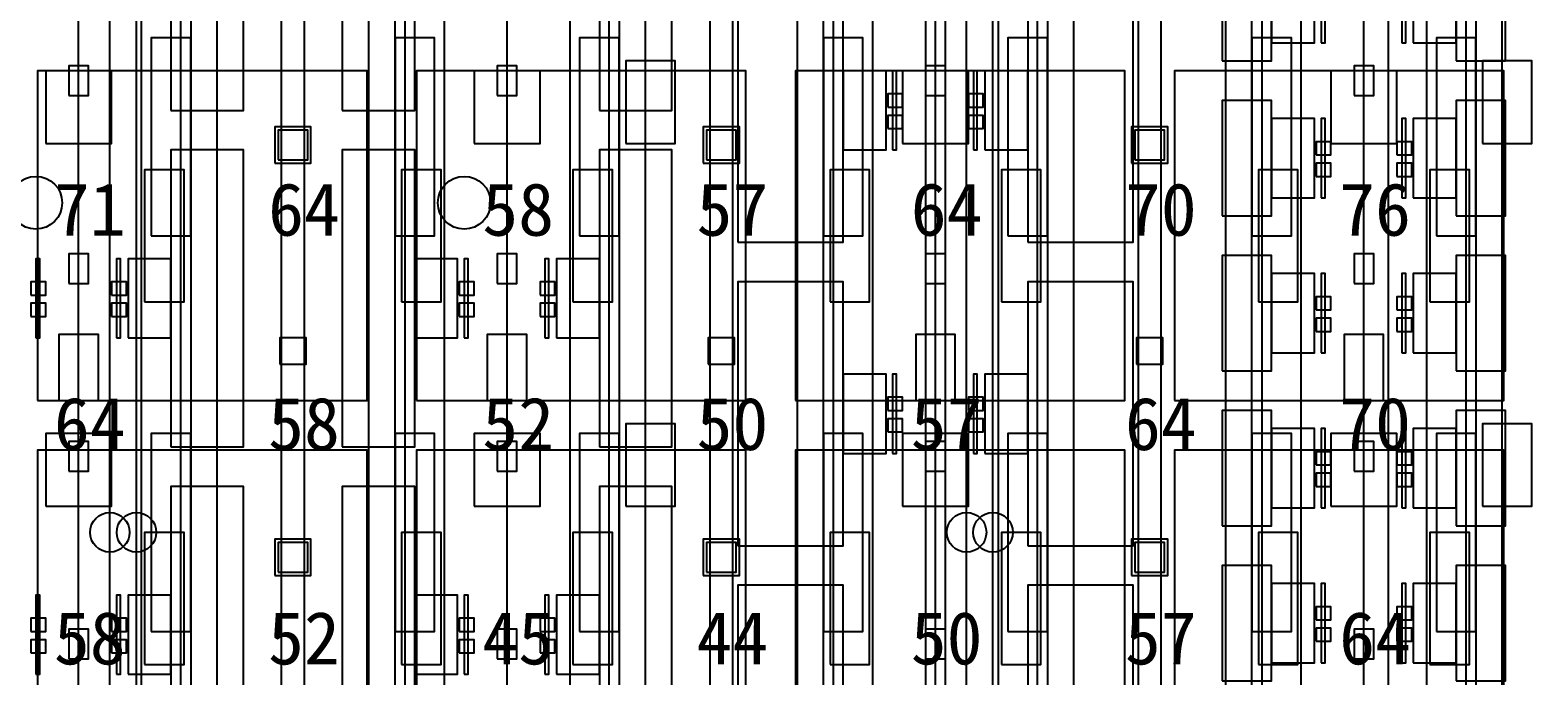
# Model space of a CAD drawing. Header units: metres. Extents: x -1640 to 1560, y -268 to 2338.
# Drawn here: x 228.78 to 274.35, y 1333.65 to 1353.24 of the extents above; entities that cross this region are included whole.
import ezdxf

# ---------------------------------------------------------------- set-up
doc = ezdxf.new("R2010")
doc.units = ezdxf.units.M
for name, color, linetype in [('1F_CHL', 4, 'Continuous'), ('1F_PUMP', 2, 'Continuous'), ('1F_SCR', 3, 'Continuous'), ('1F_STRUCT_COLUMN', 8, 'Continuous'), ('2F_CSF_LATERAL_RACK_CONCEPT', 9, 'Continuous'), ('2F_RFG', 5, 'Continuous'), ('2F_STRUCT_COLUMN', 8, 'Continuous'), ('2F_VMB', 6, 'Continuous'), ('3F_CLEANROOM_OVERHEAD_PIPE_DUCT_CONCEPT', 9, 'Continuous'), ('3F_EHS_EGRESS_DIST_M', 2, 'Continuous'), ('3F_EHS_SAFETY_SHOWER_EYEWASH_CONCEPT', 3, 'Continuous'), ('3F_FOUP', 5, 'Continuous'), ('3F_IMP', 1, 'Continuous'), ('3F_METRO', 2, 'Continuous'), ('3F_OHT', 9, 'Continuous'), ('3F_OHTV', 1, 'Continuous'), ('3F_STRUCT_COLUMN', 8, 'Continuous'), ('3F_TBAR', 6, 'Continuous'), ('3F_WET', 6, 'Continuous'), ('4F_FFU', 1, 'Continuous'), ('4F_STRUCT_PLENUM_TRUSS_CONCEPT', 9, 'Continuous'), ('5F_CHL', 4, 'Continuous'), ('5F_PUMP', 2, 'Continuous'), ('5F_SCR', 3, 'Continuous'), ('5F_STRUCT_COLUMN', 8, 'Continuous'), ('6F_CSF_LATERAL_RACK_CONCEPT', 9, 'Continuous'), ('6F_RFG', 5, 'Continuous'), ('6F_STRUCT_COLUMN', 8, 'Continuous'), ('6F_VMB', 6, 'Continuous'), ('7F_CLEANROOM_OVERHEAD_PIPE_DUCT_CONCEPT', 9, 'Continuous'), ('7F_EHS_EGRESS_DIST_M', 2, 'Continuous'), ('7F_EHS_SAFETY_SHOWER_EYEWASH_CONCEPT', 3, 'Continuous'), ('7F_FOUP', 5, 'Continuous'), ('7F_IMP', 1, 'Continuous'), ('7F_METRO', 2, 'Continuous'), ('7F_OHT', 9, 'Continuous'), ('7F_OHTV', 1, 'Continuous'), ('7F_STRUCT_COLUMN', 8, 'Continuous'), ('7F_TBAR', 6, 'Continuous'), ('7F_WET', 6, 'Continuous'), ('8F_FFU', 1, 'Continuous'), ('8F_STRUCT_PLENUM_TRUSS_CONCEPT', 9, 'Continuous'), ('EHS_TREATED_EXHAUST', 30, 'Continuous'), ('UTIL_ELEC.LV_CONCEPT', 2, 'Continuous'), ('UTIL_PCW.R_CONCEPT', 1, 'Continuous'), ('UTIL_PCW.R_RISER', 1, 'Continuous'), ('UTIL_PCW.S_CONCEPT', 6, 'Continuous'), ('UTIL_PCW.S_RISER', 6, 'Continuous')]:
    doc.layers.add(name, color=color, linetype=linetype)

msp = doc.modelspace()

# ---------------------------------------------------------------- linework, layer by layer
at = {"layer": '1F_CHL'}
for points in [[(246.85, 1349.8), (248.35, 1349.8), (248.35, 1352.3), (246.85, 1352.3)], [(272.85, 1349.8), (274.35, 1349.8), (274.35, 1352.3), (272.85, 1352.3)], [(246.85, 1338.8), (248.35, 1338.8), (248.35, 1341.3), (246.85, 1341.3)], [(272.85, 1338.8), (274.35, 1338.8), (274.35, 1341.3), (272.85, 1341.3)]]:
    msp.add_lwpolyline(points, close=True, dxfattribs=at)
at = {"layer": '1F_PUMP'}
for points in [[(232.25, 1345), (233.45, 1345), (233.45, 1349), (232.25, 1349)], [(240.05, 1345), (241.25, 1345), (241.25, 1349), (240.05, 1349)], [(245.25, 1345), (246.45, 1345), (246.45, 1349), (245.25, 1349)], [(253.05, 1345), (254.25, 1345), (254.25, 1349), (253.05, 1349)], [(258.25, 1345), (259.45, 1345), (259.45, 1349), (258.25, 1349)], [(266.05, 1345), (267.25, 1345), (267.25, 1349), (266.05, 1349)], [(271.25, 1345), (272.45, 1345), (272.45, 1349), (271.25, 1349)], [(232.25, 1334), (233.45, 1334), (233.45, 1338), (232.25, 1338)], [(240.05, 1334), (241.25, 1334), (241.25, 1338), (240.05, 1338)], [(245.25, 1334), (246.45, 1334), (246.45, 1338), (245.25, 1338)], [(253.05, 1334), (254.25, 1334), (254.25, 1338), (253.05, 1338)], [(258.25, 1334), (259.45, 1334), (259.45, 1338), (258.25, 1338)], [(266.05, 1334), (267.25, 1334), (267.25, 1338), (266.05, 1338)], [(271.25, 1334), (272.45, 1334), (272.45, 1338), (271.25, 1338)]]:
    msp.add_lwpolyline(points, close=True, dxfattribs=at)
at = {"layer": '1F_SCR'}
for points in [[(229.25, 1349.8), (231.25, 1349.8), (231.25, 1352), (229.25, 1352)], [(242.25, 1349.8), (244.25, 1349.8), (244.25, 1352), (242.25, 1352)], [(255.25, 1349.8), (257.25, 1349.8), (257.25, 1352), (255.25, 1352)], [(268.25, 1349.8), (270.25, 1349.8), (270.25, 1352), (268.25, 1352)], [(229.25, 1338.8), (231.25, 1338.8), (231.25, 1341), (229.25, 1341)], [(242.25, 1338.8), (244.25, 1338.8), (244.25, 1341), (242.25, 1341)], [(255.25, 1338.8), (257.25, 1338.8), (257.25, 1341), (255.25, 1341)], [(268.25, 1338.8), (270.25, 1338.8), (270.25, 1341), (268.25, 1341)]]:
    msp.add_lwpolyline(points, close=True, dxfattribs=at)
at = {"layer": '1F_STRUCT_COLUMN'}
for points in [[(236.2, 1349.2), (237.3, 1349.2), (237.3, 1350.3), (236.2, 1350.3)], [(249.2, 1349.2), (250.3, 1349.2), (250.3, 1350.3), (249.2, 1350.3)], [(262.2, 1349.2), (263.3, 1349.2), (263.3, 1350.3), (262.2, 1350.3)], [(236.2, 1336.7), (237.3, 1336.7), (237.3, 1337.8), (236.2, 1337.8)], [(249.2, 1336.7), (250.3, 1336.7), (250.3, 1337.8), (249.2, 1337.8)], [(262.2, 1336.7), (263.3, 1336.7), (263.3, 1337.8), (262.2, 1337.8)]]:
    msp.add_lwpolyline(points, close=True, dxfattribs=at)
at = {"layer": '2F_CSF_LATERAL_RACK_CONCEPT'}
for points in [[(233.65, 1310), (234.45, 1310), (234.45, 1460), (233.65, 1460)], [(239.05, 1310), (239.85, 1310), (239.85, 1460), (239.05, 1460)], [(246.65, 1310), (247.45, 1310), (247.45, 1460), (246.65, 1460)], [(252.05, 1310), (252.85, 1310), (252.85, 1460), (252.05, 1460)], [(259.65, 1310), (260.45, 1310), (260.45, 1460), (259.65, 1460)], [(265.05, 1310), (265.85, 1310), (265.85, 1460), (265.05, 1460)], [(272.65, 1310), (273.45, 1310), (273.45, 1460), (272.65, 1460)]]:
    msp.add_lwpolyline(points, close=True, dxfattribs=at)
at = {"layer": '2F_RFG'}
for points in [[(232.45, 1347), (233.65, 1347), (233.65, 1353), (232.45, 1353)], [(239.85, 1347), (241.05, 1347), (241.05, 1353), (239.85, 1353)], [(245.45, 1347), (246.65, 1347), (246.65, 1353), (245.45, 1353)], [(252.85, 1347), (254.05, 1347), (254.05, 1353), (252.85, 1353)], [(258.45, 1347), (259.65, 1347), (259.65, 1353), (258.45, 1353)], [(265.85, 1347), (267.05, 1347), (267.05, 1353), (265.85, 1353)], [(271.45, 1347), (272.65, 1347), (272.65, 1353), (271.45, 1353)], [(232.45, 1335), (233.65, 1335), (233.65, 1341), (232.45, 1341)], [(239.85, 1335), (241.05, 1335), (241.05, 1341), (239.85, 1341)], [(245.45, 1335), (246.65, 1335), (246.65, 1341), (245.45, 1341)], [(252.85, 1335), (254.05, 1335), (254.05, 1341), (252.85, 1341)], [(258.45, 1335), (259.65, 1335), (259.65, 1341), (258.45, 1341)], [(265.85, 1335), (267.05, 1335), (267.05, 1341), (265.85, 1341)], [(271.45, 1335), (272.65, 1335), (272.65, 1341), (271.45, 1341)]]:
    msp.add_lwpolyline(points, close=True, dxfattribs=at)
at = {"layer": '2F_STRUCT_COLUMN'}
for points in [[(236.3, 1349.3), (237.2, 1349.3), (237.2, 1350.2), (236.3, 1350.2)], [(249.3, 1349.3), (250.2, 1349.3), (250.2, 1350.2), (249.3, 1350.2)], [(262.3, 1349.3), (263.2, 1349.3), (263.2, 1350.2), (262.3, 1350.2)], [(236.3, 1336.8), (237.2, 1336.8), (237.2, 1337.7), (236.3, 1337.7)], [(249.3, 1336.8), (250.2, 1336.8), (250.2, 1337.7), (249.3, 1337.7)], [(262.3, 1336.8), (263.2, 1336.8), (263.2, 1337.7), (262.3, 1337.7)]]:
    msp.add_lwpolyline(points, close=True, dxfattribs=at)
at = {"layer": '2F_VMB'}
for points in [[(229.65, 1342), (230.85, 1342), (230.85, 1344), (229.65, 1344)], [(242.65, 1342), (243.85, 1342), (243.85, 1344), (242.65, 1344)], [(255.65, 1342), (256.85, 1342), (256.85, 1344), (255.65, 1344)], [(268.65, 1342), (269.85, 1342), (269.85, 1344), (268.65, 1344)]]:
    msp.add_lwpolyline(points, close=True, dxfattribs=at)
at = {"layer": '3F_CLEANROOM_OVERHEAD_PIPE_DUCT_CONCEPT'}
for points in [[(232.15, 1309), (233.35, 1309), (233.35, 1461), (232.15, 1461)], [(240.15, 1309), (241.35, 1309), (241.35, 1461), (240.15, 1461)], [(245.15, 1309), (246.35, 1309), (246.35, 1461), (245.15, 1461)], [(253.15, 1309), (254.35, 1309), (254.35, 1461), (253.15, 1461)], [(258.15, 1309), (259.35, 1309), (259.35, 1461), (258.15, 1461)], [(266.15, 1309), (267.35, 1309), (267.35, 1461), (266.15, 1461)], [(271.15, 1309), (272.35, 1309), (272.35, 1461), (271.15, 1461)]]:
    msp.add_lwpolyline(points, close=True, dxfattribs=at)
at = {"layer": '3F_EHS_SAFETY_SHOWER_EYEWASH_CONCEPT'}
for centre in [(228.95, 1348), (241.95, 1348)]:
    msp.add_circle(centre, 0.8, dxfattribs=at)
at = {"layer": '3F_FOUP'}
for points in [[(254.8, 1350.9), (255.25, 1350.9), (255.25, 1351.3), (254.8, 1351.3)], [(257.25, 1350.9), (257.7, 1350.9), (257.7, 1351.3), (257.25, 1351.3)], [(254.8, 1350.25), (255.25, 1350.25), (255.25, 1350.65), (254.8, 1350.65)], [(257.25, 1350.25), (257.7, 1350.25), (257.7, 1350.65), (257.25, 1350.65)], [(267.8, 1349.45), (268.25, 1349.45), (268.25, 1349.85), (267.8, 1349.85)], [(270.25, 1349.45), (270.7, 1349.45), (270.7, 1349.85), (270.25, 1349.85)], [(267.8, 1348.8), (268.25, 1348.8), (268.25, 1349.2), (267.8, 1349.2)], [(270.25, 1348.8), (270.7, 1348.8), (270.7, 1349.2), (270.25, 1349.2)], [(228.8, 1345.2), (229.25, 1345.2), (229.25, 1345.6), (228.8, 1345.6)], [(231.25, 1345.2), (231.7, 1345.2), (231.7, 1345.6), (231.25, 1345.6)], [(241.8, 1345.2), (242.25, 1345.2), (242.25, 1345.6), (241.8, 1345.6)], [(244.25, 1345.2), (244.7, 1345.2), (244.7, 1345.6), (244.25, 1345.6)], [(228.8, 1344.55), (229.25, 1344.55), (229.25, 1344.95), (228.8, 1344.95)], [(231.25, 1344.55), (231.7, 1344.55), (231.7, 1344.95), (231.25, 1344.95)], [(241.8, 1344.55), (242.25, 1344.55), (242.25, 1344.95), (241.8, 1344.95)], [(244.25, 1344.55), (244.7, 1344.55), (244.7, 1344.95), (244.25, 1344.95)], [(267.8, 1344.75), (268.25, 1344.75), (268.25, 1345.15), (267.8, 1345.15)], [(270.25, 1344.75), (270.7, 1344.75), (270.7, 1345.15), (270.25, 1345.15)], [(267.8, 1344.1), (268.25, 1344.1), (268.25, 1344.5), (267.8, 1344.5)], [(270.25, 1344.1), (270.7, 1344.1), (270.7, 1344.5), (270.25, 1344.5)], [(254.8, 1341.7), (255.25, 1341.7), (255.25, 1342.1), (254.8, 1342.1)], [(257.25, 1341.7), (257.7, 1341.7), (257.7, 1342.1), (257.25, 1342.1)], [(254.8, 1341.05), (255.25, 1341.05), (255.25, 1341.45), (254.8, 1341.45)], [(257.25, 1341.05), (257.7, 1341.05), (257.7, 1341.45), (257.25, 1341.45)], [(267.8, 1340.05), (268.25, 1340.05), (268.25, 1340.45), (267.8, 1340.45)], [(270.25, 1340.05), (270.7, 1340.05), (270.7, 1340.45), (270.25, 1340.45)], [(267.8, 1339.4), (268.25, 1339.4), (268.25, 1339.8), (267.8, 1339.8)], [(270.25, 1339.4), (270.7, 1339.4), (270.7, 1339.8), (270.25, 1339.8)], [(228.8, 1335), (229.25, 1335), (229.25, 1335.4), (228.8, 1335.4)], [(231.25, 1335), (231.7, 1335), (231.7, 1335.4), (231.25, 1335.4)], [(241.8, 1335), (242.25, 1335), (242.25, 1335.4), (241.8, 1335.4)], [(244.25, 1335), (244.7, 1335), (244.7, 1335.4), (244.25, 1335.4)], [(267.8, 1335.35), (268.25, 1335.35), (268.25, 1335.75), (267.8, 1335.75)], [(270.25, 1335.35), (270.7, 1335.35), (270.7, 1335.75), (270.25, 1335.75)], [(267.8, 1334.7), (268.25, 1334.7), (268.25, 1335.1), (267.8, 1335.1)], [(270.25, 1334.7), (270.7, 1334.7), (270.7, 1335.1), (270.25, 1335.1)], [(228.8, 1334.35), (229.25, 1334.35), (229.25, 1334.75), (228.8, 1334.75)], [(231.25, 1334.35), (231.7, 1334.35), (231.7, 1334.75), (231.25, 1334.75)], [(241.8, 1334.35), (242.25, 1334.35), (242.25, 1334.75), (241.8, 1334.75)], [(244.25, 1334.35), (244.7, 1334.35), (244.7, 1334.75), (244.25, 1334.75)]]:
    msp.add_lwpolyline(points, close=True, dxfattribs=at)
at = {"layer": '3F_IMP'}
for points in [[(250.25, 1346.8), (253.45, 1346.8), (253.45, 1354.8), (250.25, 1354.8)], [(259.05, 1346.8), (262.25, 1346.8), (262.25, 1354.8), (259.05, 1354.8)], [(253.45, 1349.6), (254.75, 1349.6), (254.75, 1352), (253.45, 1352)], [(257.75, 1349.6), (259.05, 1349.6), (259.05, 1352), (257.75, 1352)], [(250.25, 1337.6), (253.45, 1337.6), (253.45, 1345.6), (250.25, 1345.6)], [(259.05, 1337.6), (262.25, 1337.6), (262.25, 1345.6), (259.05, 1345.6)], [(253.45, 1340.4), (254.75, 1340.4), (254.75, 1342.8), (253.45, 1342.8)], [(257.75, 1340.4), (259.05, 1340.4), (259.05, 1342.8), (257.75, 1342.8)], [(250.25, 1328.4), (253.45, 1328.4), (253.45, 1336.4), (250.25, 1336.4)], [(259.05, 1328.4), (262.25, 1328.4), (262.25, 1336.4), (259.05, 1336.4)]]:
    msp.add_lwpolyline(points, close=True, dxfattribs=at)
at = {"layer": '3F_METRO'}
for points in [[(264.95, 1352.3), (266.45, 1352.3), (266.45, 1355.8), (264.95, 1355.8)], [(272.05, 1352.3), (273.55, 1352.3), (273.55, 1355.8), (272.05, 1355.8)], [(266.45, 1352.85), (267.75, 1352.85), (267.75, 1355.25), (266.45, 1355.25)], [(270.75, 1352.85), (272.05, 1352.85), (272.05, 1355.25), (270.75, 1355.25)], [(264.95, 1347.6), (266.45, 1347.6), (266.45, 1351.1), (264.95, 1351.1)], [(272.05, 1347.6), (273.55, 1347.6), (273.55, 1351.1), (272.05, 1351.1)], [(266.45, 1348.15), (267.75, 1348.15), (267.75, 1350.55), (266.45, 1350.55)], [(270.75, 1348.15), (272.05, 1348.15), (272.05, 1350.55), (270.75, 1350.55)], [(264.95, 1342.9), (266.45, 1342.9), (266.45, 1346.4), (264.95, 1346.4)], [(272.05, 1342.9), (273.55, 1342.9), (273.55, 1346.4), (272.05, 1346.4)], [(266.45, 1343.45), (267.75, 1343.45), (267.75, 1345.85), (266.45, 1345.85)], [(270.75, 1343.45), (272.05, 1343.45), (272.05, 1345.85), (270.75, 1345.85)], [(264.95, 1338.2), (266.45, 1338.2), (266.45, 1341.7), (264.95, 1341.7)], [(272.05, 1338.2), (273.55, 1338.2), (273.55, 1341.7), (272.05, 1341.7)], [(266.45, 1338.75), (267.75, 1338.75), (267.75, 1341.15), (266.45, 1341.15)], [(270.75, 1338.75), (272.05, 1338.75), (272.05, 1341.15), (270.75, 1341.15)], [(264.95, 1333.5), (266.45, 1333.5), (266.45, 1337), (264.95, 1337)], [(272.05, 1333.5), (273.55, 1333.5), (273.55, 1337), (272.05, 1337)], [(266.45, 1334.05), (267.75, 1334.05), (267.75, 1336.45), (266.45, 1336.45)], [(270.75, 1334.05), (272.05, 1334.05), (272.05, 1336.45), (270.75, 1336.45)]]:
    msp.add_lwpolyline(points, close=True, dxfattribs=at)
at = {"layer": '3F_OHT'}
for p, q in [((230.25, 1309), (230.25, 1381)), ((243.25, 1309), (243.25, 1381)), ((256.25, 1309), (256.25, 1381)), ((269.25, 1309), (269.25, 1381))]:
    msp.add_line(p, q, dxfattribs=at)
at = {"layer": '3F_OHTV'}
for points in [[(229.95, 1351.25), (230.55, 1351.25), (230.55, 1352.15), (229.95, 1352.15)], [(242.95, 1351.25), (243.55, 1351.25), (243.55, 1352.15), (242.95, 1352.15)], [(255.95, 1351.25), (256.55, 1351.25), (256.55, 1352.15), (255.95, 1352.15)], [(268.95, 1351.25), (269.55, 1351.25), (269.55, 1352.15), (268.95, 1352.15)], [(229.95, 1345.55), (230.55, 1345.55), (230.55, 1346.45), (229.95, 1346.45)], [(242.95, 1345.55), (243.55, 1345.55), (243.55, 1346.45), (242.95, 1346.45)], [(255.95, 1345.55), (256.55, 1345.55), (256.55, 1346.45), (255.95, 1346.45)], [(268.95, 1345.55), (269.55, 1345.55), (269.55, 1346.45), (268.95, 1346.45)], [(229.95, 1339.86), (230.55, 1339.86), (230.55, 1340.76), (229.95, 1340.76)], [(242.95, 1339.86), (243.55, 1339.86), (243.55, 1340.76), (242.95, 1340.76)], [(255.95, 1339.86), (256.55, 1339.86), (256.55, 1340.76), (255.95, 1340.76)], [(268.95, 1339.86), (269.55, 1339.86), (269.55, 1340.76), (268.95, 1340.76)], [(229.95, 1334.17), (230.55, 1334.17), (230.55, 1335.07), (229.95, 1335.07)], [(242.95, 1334.17), (243.55, 1334.17), (243.55, 1335.07), (242.95, 1335.07)], [(255.95, 1334.17), (256.55, 1334.17), (256.55, 1335.07), (255.95, 1335.07)], [(268.95, 1334.17), (269.55, 1334.17), (269.55, 1335.07), (268.95, 1335.07)]]:
    msp.add_lwpolyline(points, close=True, dxfattribs=at)
at = {"layer": '3F_STRUCT_COLUMN'}
for points in [[(236.35, 1343.1), (237.15, 1343.1), (237.15, 1343.9), (236.35, 1343.9)], [(249.35, 1343.1), (250.15, 1343.1), (250.15, 1343.9), (249.35, 1343.9)], [(262.35, 1343.1), (263.15, 1343.1), (263.15, 1343.9), (262.35, 1343.9)]]:
    msp.add_lwpolyline(points, close=True, dxfattribs=at)
at = {"layer": '3F_TBAR'}
for points in [[(267.95, 1352.85), (268.07, 1352.85), (268.07, 1355.25), (267.95, 1355.25)], [(270.4, 1352.85), (270.52, 1352.85), (270.52, 1355.25), (270.4, 1355.25)], [(254.95, 1349.6), (255.07, 1349.6), (255.07, 1352), (254.95, 1352)], [(257.4, 1349.6), (257.52, 1349.6), (257.52, 1352), (257.4, 1352)], [(267.95, 1348.15), (268.07, 1348.15), (268.07, 1350.55), (267.95, 1350.55)], [(270.4, 1348.15), (270.52, 1348.15), (270.52, 1350.55), (270.4, 1350.55)], [(228.95, 1343.9), (229.07, 1343.9), (229.07, 1346.3), (228.95, 1346.3)], [(231.4, 1343.9), (231.52, 1343.9), (231.52, 1346.3), (231.4, 1346.3)], [(241.95, 1343.9), (242.07, 1343.9), (242.07, 1346.3), (241.95, 1346.3)], [(244.4, 1343.9), (244.52, 1343.9), (244.52, 1346.3), (244.4, 1346.3)], [(267.95, 1343.45), (268.07, 1343.45), (268.07, 1345.85), (267.95, 1345.85)], [(270.4, 1343.45), (270.52, 1343.45), (270.52, 1345.85), (270.4, 1345.85)], [(254.95, 1340.4), (255.07, 1340.4), (255.07, 1342.8), (254.95, 1342.8)], [(257.4, 1340.4), (257.52, 1340.4), (257.52, 1342.8), (257.4, 1342.8)], [(267.95, 1338.75), (268.07, 1338.75), (268.07, 1341.15), (267.95, 1341.15)], [(270.4, 1338.75), (270.52, 1338.75), (270.52, 1341.15), (270.4, 1341.15)], [(267.95, 1334.05), (268.07, 1334.05), (268.07, 1336.45), (267.95, 1336.45)], [(270.4, 1334.05), (270.52, 1334.05), (270.52, 1336.45), (270.4, 1336.45)], [(228.95, 1333.7), (229.07, 1333.7), (229.07, 1336.1), (228.95, 1336.1)], [(231.4, 1333.7), (231.52, 1333.7), (231.52, 1336.1), (231.4, 1336.1)], [(241.95, 1333.7), (242.07, 1333.7), (242.07, 1336.1), (241.95, 1336.1)], [(244.4, 1333.7), (244.52, 1333.7), (244.52, 1336.1), (244.4, 1336.1)]]:
    msp.add_lwpolyline(points, close=True, dxfattribs=at)
at = {"layer": '3F_WET'}
for points in [[(233.05, 1350.8), (235.25, 1350.8), (235.25, 1359.8), (233.05, 1359.8)], [(238.25, 1350.8), (240.45, 1350.8), (240.45, 1359.8), (238.25, 1359.8)], [(246.05, 1350.8), (248.25, 1350.8), (248.25, 1359.8), (246.05, 1359.8)], [(233.05, 1340.6), (235.25, 1340.6), (235.25, 1349.6), (233.05, 1349.6)], [(238.25, 1340.6), (240.45, 1340.6), (240.45, 1349.6), (238.25, 1349.6)], [(246.05, 1340.6), (248.25, 1340.6), (248.25, 1349.6), (246.05, 1349.6)], [(231.75, 1343.9), (233.05, 1343.9), (233.05, 1346.3), (231.75, 1346.3)], [(240.45, 1343.9), (241.75, 1343.9), (241.75, 1346.3), (240.45, 1346.3)], [(244.75, 1343.9), (246.05, 1343.9), (246.05, 1346.3), (244.75, 1346.3)], [(233.05, 1330.4), (235.25, 1330.4), (235.25, 1339.4), (233.05, 1339.4)], [(238.25, 1330.4), (240.45, 1330.4), (240.45, 1339.4), (238.25, 1339.4)], [(246.05, 1330.4), (248.25, 1330.4), (248.25, 1339.4), (246.05, 1339.4)], [(231.75, 1333.7), (233.05, 1333.7), (233.05, 1336.1), (231.75, 1336.1)], [(240.45, 1333.7), (241.75, 1333.7), (241.75, 1336.1), (240.45, 1336.1)], [(244.75, 1333.7), (246.05, 1333.7), (246.05, 1336.1), (244.75, 1336.1)]]:
    msp.add_lwpolyline(points, close=True, dxfattribs=at)
at = {"layer": '4F_FFU'}
for points in [[(229, 1342), (239, 1342), (239, 1352), (229, 1352)], [(240.5, 1342), (250.5, 1342), (250.5, 1352), (240.5, 1352)], [(252, 1342), (262, 1342), (262, 1352), (252, 1352)], [(263.5, 1342), (273.5, 1342), (273.5, 1352), (263.5, 1352)], [(229, 1330.5), (239, 1330.5), (239, 1340.5), (229, 1340.5)], [(240.5, 1330.5), (250.5, 1330.5), (250.5, 1340.5), (240.5, 1340.5)], [(252, 1330.5), (262, 1330.5), (262, 1340.5), (252, 1340.5)], [(263.5, 1330.5), (273.5, 1330.5), (273.5, 1340.5), (263.5, 1340.5)]]:
    msp.add_lwpolyline(points, close=True, dxfattribs=at)
at = {"layer": '4F_STRUCT_PLENUM_TRUSS_CONCEPT'}
for points in [[(236.4, 1306), (237.1, 1306), (237.1, 1464), (236.4, 1464)], [(249.4, 1306), (250.1, 1306), (250.1, 1464), (249.4, 1464)], [(262.4, 1306), (263.1, 1306), (263.1, 1464), (262.4, 1464)]]:
    msp.add_lwpolyline(points, close=True, dxfattribs=at)
at = {"layer": '5F_CHL'}
for points in [[(246.85, 1349.8), (248.35, 1349.8), (248.35, 1352.3), (246.85, 1352.3)], [(272.85, 1349.8), (274.35, 1349.8), (274.35, 1352.3), (272.85, 1352.3)], [(246.85, 1338.8), (248.35, 1338.8), (248.35, 1341.3), (246.85, 1341.3)], [(272.85, 1338.8), (274.35, 1338.8), (274.35, 1341.3), (272.85, 1341.3)]]:
    msp.add_lwpolyline(points, close=True, dxfattribs=at)
at = {"layer": '5F_PUMP'}
for points in [[(232.25, 1345), (233.45, 1345), (233.45, 1349), (232.25, 1349)], [(240.05, 1345), (241.25, 1345), (241.25, 1349), (240.05, 1349)], [(245.25, 1345), (246.45, 1345), (246.45, 1349), (245.25, 1349)], [(253.05, 1345), (254.25, 1345), (254.25, 1349), (253.05, 1349)], [(258.25, 1345), (259.45, 1345), (259.45, 1349), (258.25, 1349)], [(266.05, 1345), (267.25, 1345), (267.25, 1349), (266.05, 1349)], [(271.25, 1345), (272.45, 1345), (272.45, 1349), (271.25, 1349)], [(232.25, 1334), (233.45, 1334), (233.45, 1338), (232.25, 1338)], [(240.05, 1334), (241.25, 1334), (241.25, 1338), (240.05, 1338)], [(245.25, 1334), (246.45, 1334), (246.45, 1338), (245.25, 1338)], [(253.05, 1334), (254.25, 1334), (254.25, 1338), (253.05, 1338)], [(258.25, 1334), (259.45, 1334), (259.45, 1338), (258.25, 1338)], [(266.05, 1334), (267.25, 1334), (267.25, 1338), (266.05, 1338)], [(271.25, 1334), (272.45, 1334), (272.45, 1338), (271.25, 1338)]]:
    msp.add_lwpolyline(points, close=True, dxfattribs=at)
at = {"layer": '5F_SCR'}
for points in [[(229.25, 1349.8), (231.25, 1349.8), (231.25, 1352), (229.25, 1352)], [(242.25, 1349.8), (244.25, 1349.8), (244.25, 1352), (242.25, 1352)], [(255.25, 1349.8), (257.25, 1349.8), (257.25, 1352), (255.25, 1352)], [(268.25, 1349.8), (270.25, 1349.8), (270.25, 1352), (268.25, 1352)], [(229.25, 1338.8), (231.25, 1338.8), (231.25, 1341), (229.25, 1341)], [(242.25, 1338.8), (244.25, 1338.8), (244.25, 1341), (242.25, 1341)], [(255.25, 1338.8), (257.25, 1338.8), (257.25, 1341), (255.25, 1341)], [(268.25, 1338.8), (270.25, 1338.8), (270.25, 1341), (268.25, 1341)]]:
    msp.add_lwpolyline(points, close=True, dxfattribs=at)
at = {"layer": '5F_STRUCT_COLUMN'}
for points in [[(236.2, 1349.2), (237.3, 1349.2), (237.3, 1350.3), (236.2, 1350.3)], [(249.2, 1349.2), (250.3, 1349.2), (250.3, 1350.3), (249.2, 1350.3)], [(262.2, 1349.2), (263.3, 1349.2), (263.3, 1350.3), (262.2, 1350.3)], [(236.2, 1336.7), (237.3, 1336.7), (237.3, 1337.8), (236.2, 1337.8)], [(249.2, 1336.7), (250.3, 1336.7), (250.3, 1337.8), (249.2, 1337.8)], [(262.2, 1336.7), (263.3, 1336.7), (263.3, 1337.8), (262.2, 1337.8)]]:
    msp.add_lwpolyline(points, close=True, dxfattribs=at)
at = {"layer": '6F_CSF_LATERAL_RACK_CONCEPT'}
for points in [[(233.65, 1310), (234.45, 1310), (234.45, 1460), (233.65, 1460)], [(239.05, 1310), (239.85, 1310), (239.85, 1460), (239.05, 1460)], [(246.65, 1310), (247.45, 1310), (247.45, 1460), (246.65, 1460)], [(252.05, 1310), (252.85, 1310), (252.85, 1460), (252.05, 1460)], [(259.65, 1310), (260.45, 1310), (260.45, 1460), (259.65, 1460)], [(265.05, 1310), (265.85, 1310), (265.85, 1460), (265.05, 1460)], [(272.65, 1310), (273.45, 1310), (273.45, 1460), (272.65, 1460)]]:
    msp.add_lwpolyline(points, close=True, dxfattribs=at)
at = {"layer": '6F_RFG'}
for points in [[(232.45, 1347), (233.65, 1347), (233.65, 1353), (232.45, 1353)], [(239.85, 1347), (241.05, 1347), (241.05, 1353), (239.85, 1353)], [(245.45, 1347), (246.65, 1347), (246.65, 1353), (245.45, 1353)], [(252.85, 1347), (254.05, 1347), (254.05, 1353), (252.85, 1353)], [(258.45, 1347), (259.65, 1347), (259.65, 1353), (258.45, 1353)], [(265.85, 1347), (267.05, 1347), (267.05, 1353), (265.85, 1353)], [(271.45, 1347), (272.65, 1347), (272.65, 1353), (271.45, 1353)], [(232.45, 1335), (233.65, 1335), (233.65, 1341), (232.45, 1341)], [(239.85, 1335), (241.05, 1335), (241.05, 1341), (239.85, 1341)], [(245.45, 1335), (246.65, 1335), (246.65, 1341), (245.45, 1341)], [(252.85, 1335), (254.05, 1335), (254.05, 1341), (252.85, 1341)], [(258.45, 1335), (259.65, 1335), (259.65, 1341), (258.45, 1341)], [(265.85, 1335), (267.05, 1335), (267.05, 1341), (265.85, 1341)], [(271.45, 1335), (272.65, 1335), (272.65, 1341), (271.45, 1341)]]:
    msp.add_lwpolyline(points, close=True, dxfattribs=at)
at = {"layer": '6F_STRUCT_COLUMN'}
for points in [[(236.3, 1349.3), (237.2, 1349.3), (237.2, 1350.2), (236.3, 1350.2)], [(249.3, 1349.3), (250.2, 1349.3), (250.2, 1350.2), (249.3, 1350.2)], [(262.3, 1349.3), (263.2, 1349.3), (263.2, 1350.2), (262.3, 1350.2)], [(236.3, 1336.8), (237.2, 1336.8), (237.2, 1337.7), (236.3, 1337.7)], [(249.3, 1336.8), (250.2, 1336.8), (250.2, 1337.7), (249.3, 1337.7)], [(262.3, 1336.8), (263.2, 1336.8), (263.2, 1337.7), (262.3, 1337.7)]]:
    msp.add_lwpolyline(points, close=True, dxfattribs=at)
at = {"layer": '6F_VMB'}
for points in [[(229.65, 1342), (230.85, 1342), (230.85, 1344), (229.65, 1344)], [(242.65, 1342), (243.85, 1342), (243.85, 1344), (242.65, 1344)], [(255.65, 1342), (256.85, 1342), (256.85, 1344), (255.65, 1344)], [(268.65, 1342), (269.85, 1342), (269.85, 1344), (268.65, 1344)]]:
    msp.add_lwpolyline(points, close=True, dxfattribs=at)
at = {"layer": '7F_CLEANROOM_OVERHEAD_PIPE_DUCT_CONCEPT'}
for points in [[(232.15, 1309), (233.35, 1309), (233.35, 1461), (232.15, 1461)], [(240.15, 1309), (241.35, 1309), (241.35, 1461), (240.15, 1461)], [(245.15, 1309), (246.35, 1309), (246.35, 1461), (245.15, 1461)], [(253.15, 1309), (254.35, 1309), (254.35, 1461), (253.15, 1461)], [(258.15, 1309), (259.35, 1309), (259.35, 1461), (258.15, 1461)], [(266.15, 1309), (267.35, 1309), (267.35, 1461), (266.15, 1461)], [(271.15, 1309), (272.35, 1309), (272.35, 1461), (271.15, 1461)]]:
    msp.add_lwpolyline(points, close=True, dxfattribs=at)
at = {"layer": '7F_EHS_SAFETY_SHOWER_EYEWASH_CONCEPT'}
for centre in [(228.95, 1348), (241.95, 1348)]:
    msp.add_circle(centre, 0.8, dxfattribs=at)
at = {"layer": '7F_FOUP'}
for points in [[(254.8, 1350.9), (255.25, 1350.9), (255.25, 1351.3), (254.8, 1351.3)], [(257.25, 1350.9), (257.7, 1350.9), (257.7, 1351.3), (257.25, 1351.3)], [(254.8, 1350.25), (255.25, 1350.25), (255.25, 1350.65), (254.8, 1350.65)], [(257.25, 1350.25), (257.7, 1350.25), (257.7, 1350.65), (257.25, 1350.65)], [(267.8, 1349.45), (268.25, 1349.45), (268.25, 1349.85), (267.8, 1349.85)], [(270.25, 1349.45), (270.7, 1349.45), (270.7, 1349.85), (270.25, 1349.85)], [(267.8, 1348.8), (268.25, 1348.8), (268.25, 1349.2), (267.8, 1349.2)], [(270.25, 1348.8), (270.7, 1348.8), (270.7, 1349.2), (270.25, 1349.2)], [(228.8, 1345.2), (229.25, 1345.2), (229.25, 1345.6), (228.8, 1345.6)], [(231.25, 1345.2), (231.7, 1345.2), (231.7, 1345.6), (231.25, 1345.6)], [(241.8, 1345.2), (242.25, 1345.2), (242.25, 1345.6), (241.8, 1345.6)], [(244.25, 1345.2), (244.7, 1345.2), (244.7, 1345.6), (244.25, 1345.6)], [(228.8, 1344.55), (229.25, 1344.55), (229.25, 1344.95), (228.8, 1344.95)], [(231.25, 1344.55), (231.7, 1344.55), (231.7, 1344.95), (231.25, 1344.95)], [(241.8, 1344.55), (242.25, 1344.55), (242.25, 1344.95), (241.8, 1344.95)], [(244.25, 1344.55), (244.7, 1344.55), (244.7, 1344.95), (244.25, 1344.95)], [(267.8, 1344.75), (268.25, 1344.75), (268.25, 1345.15), (267.8, 1345.15)], [(270.25, 1344.75), (270.7, 1344.75), (270.7, 1345.15), (270.25, 1345.15)], [(267.8, 1344.1), (268.25, 1344.1), (268.25, 1344.5), (267.8, 1344.5)], [(270.25, 1344.1), (270.7, 1344.1), (270.7, 1344.5), (270.25, 1344.5)], [(254.8, 1341.7), (255.25, 1341.7), (255.25, 1342.1), (254.8, 1342.1)], [(257.25, 1341.7), (257.7, 1341.7), (257.7, 1342.1), (257.25, 1342.1)], [(254.8, 1341.05), (255.25, 1341.05), (255.25, 1341.45), (254.8, 1341.45)], [(257.25, 1341.05), (257.7, 1341.05), (257.7, 1341.45), (257.25, 1341.45)], [(267.8, 1340.05), (268.25, 1340.05), (268.25, 1340.45), (267.8, 1340.45)], [(270.25, 1340.05), (270.7, 1340.05), (270.7, 1340.45), (270.25, 1340.45)], [(267.8, 1339.4), (268.25, 1339.4), (268.25, 1339.8), (267.8, 1339.8)], [(270.25, 1339.4), (270.7, 1339.4), (270.7, 1339.8), (270.25, 1339.8)], [(228.8, 1335), (229.25, 1335), (229.25, 1335.4), (228.8, 1335.4)], [(231.25, 1335), (231.7, 1335), (231.7, 1335.4), (231.25, 1335.4)], [(241.8, 1335), (242.25, 1335), (242.25, 1335.4), (241.8, 1335.4)], [(244.25, 1335), (244.7, 1335), (244.7, 1335.4), (244.25, 1335.4)], [(267.8, 1335.35), (268.25, 1335.35), (268.25, 1335.75), (267.8, 1335.75)], [(270.25, 1335.35), (270.7, 1335.35), (270.7, 1335.75), (270.25, 1335.75)], [(267.8, 1334.7), (268.25, 1334.7), (268.25, 1335.1), (267.8, 1335.1)], [(270.25, 1334.7), (270.7, 1334.7), (270.7, 1335.1), (270.25, 1335.1)], [(228.8, 1334.35), (229.25, 1334.35), (229.25, 1334.75), (228.8, 1334.75)], [(231.25, 1334.35), (231.7, 1334.35), (231.7, 1334.75), (231.25, 1334.75)], [(241.8, 1334.35), (242.25, 1334.35), (242.25, 1334.75), (241.8, 1334.75)], [(244.25, 1334.35), (244.7, 1334.35), (244.7, 1334.75), (244.25, 1334.75)]]:
    msp.add_lwpolyline(points, close=True, dxfattribs=at)
at = {"layer": '7F_IMP'}
for points in [[(250.25, 1346.8), (253.45, 1346.8), (253.45, 1354.8), (250.25, 1354.8)], [(259.05, 1346.8), (262.25, 1346.8), (262.25, 1354.8), (259.05, 1354.8)], [(253.45, 1349.6), (254.75, 1349.6), (254.75, 1352), (253.45, 1352)], [(257.75, 1349.6), (259.05, 1349.6), (259.05, 1352), (257.75, 1352)], [(250.25, 1337.6), (253.45, 1337.6), (253.45, 1345.6), (250.25, 1345.6)], [(259.05, 1337.6), (262.25, 1337.6), (262.25, 1345.6), (259.05, 1345.6)], [(253.45, 1340.4), (254.75, 1340.4), (254.75, 1342.8), (253.45, 1342.8)], [(257.75, 1340.4), (259.05, 1340.4), (259.05, 1342.8), (257.75, 1342.8)], [(250.25, 1328.4), (253.45, 1328.4), (253.45, 1336.4), (250.25, 1336.4)], [(259.05, 1328.4), (262.25, 1328.4), (262.25, 1336.4), (259.05, 1336.4)]]:
    msp.add_lwpolyline(points, close=True, dxfattribs=at)
at = {"layer": '7F_METRO'}
for points in [[(264.95, 1352.3), (266.45, 1352.3), (266.45, 1355.8), (264.95, 1355.8)], [(272.05, 1352.3), (273.55, 1352.3), (273.55, 1355.8), (272.05, 1355.8)], [(266.45, 1352.85), (267.75, 1352.85), (267.75, 1355.25), (266.45, 1355.25)], [(270.75, 1352.85), (272.05, 1352.85), (272.05, 1355.25), (270.75, 1355.25)], [(264.95, 1347.6), (266.45, 1347.6), (266.45, 1351.1), (264.95, 1351.1)], [(272.05, 1347.6), (273.55, 1347.6), (273.55, 1351.1), (272.05, 1351.1)], [(266.45, 1348.15), (267.75, 1348.15), (267.75, 1350.55), (266.45, 1350.55)], [(270.75, 1348.15), (272.05, 1348.15), (272.05, 1350.55), (270.75, 1350.55)], [(264.95, 1342.9), (266.45, 1342.9), (266.45, 1346.4), (264.95, 1346.4)], [(272.05, 1342.9), (273.55, 1342.9), (273.55, 1346.4), (272.05, 1346.4)], [(266.45, 1343.45), (267.75, 1343.45), (267.75, 1345.85), (266.45, 1345.85)], [(270.75, 1343.45), (272.05, 1343.45), (272.05, 1345.85), (270.75, 1345.85)], [(264.95, 1338.2), (266.45, 1338.2), (266.45, 1341.7), (264.95, 1341.7)], [(272.05, 1338.2), (273.55, 1338.2), (273.55, 1341.7), (272.05, 1341.7)], [(266.45, 1338.75), (267.75, 1338.75), (267.75, 1341.15), (266.45, 1341.15)], [(270.75, 1338.75), (272.05, 1338.75), (272.05, 1341.15), (270.75, 1341.15)], [(264.95, 1333.5), (266.45, 1333.5), (266.45, 1337), (264.95, 1337)], [(272.05, 1333.5), (273.55, 1333.5), (273.55, 1337), (272.05, 1337)], [(266.45, 1334.05), (267.75, 1334.05), (267.75, 1336.45), (266.45, 1336.45)], [(270.75, 1334.05), (272.05, 1334.05), (272.05, 1336.45), (270.75, 1336.45)]]:
    msp.add_lwpolyline(points, close=True, dxfattribs=at)
at = {"layer": '7F_OHT'}
for p, q in [((230.25, 1309), (230.25, 1381)), ((243.25, 1309), (243.25, 1381)), ((256.25, 1309), (256.25, 1381)), ((269.25, 1309), (269.25, 1381))]:
    msp.add_line(p, q, dxfattribs=at)
at = {"layer": '7F_OHTV'}
for points in [[(229.95, 1351.25), (230.55, 1351.25), (230.55, 1352.15), (229.95, 1352.15)], [(242.95, 1351.25), (243.55, 1351.25), (243.55, 1352.15), (242.95, 1352.15)], [(255.95, 1351.25), (256.55, 1351.25), (256.55, 1352.15), (255.95, 1352.15)], [(268.95, 1351.25), (269.55, 1351.25), (269.55, 1352.15), (268.95, 1352.15)], [(229.95, 1345.55), (230.55, 1345.55), (230.55, 1346.45), (229.95, 1346.45)], [(242.95, 1345.55), (243.55, 1345.55), (243.55, 1346.45), (242.95, 1346.45)], [(255.95, 1345.55), (256.55, 1345.55), (256.55, 1346.45), (255.95, 1346.45)], [(268.95, 1345.55), (269.55, 1345.55), (269.55, 1346.45), (268.95, 1346.45)], [(229.95, 1339.86), (230.55, 1339.86), (230.55, 1340.76), (229.95, 1340.76)], [(242.95, 1339.86), (243.55, 1339.86), (243.55, 1340.76), (242.95, 1340.76)], [(255.95, 1339.86), (256.55, 1339.86), (256.55, 1340.76), (255.95, 1340.76)], [(268.95, 1339.86), (269.55, 1339.86), (269.55, 1340.76), (268.95, 1340.76)], [(229.95, 1334.17), (230.55, 1334.17), (230.55, 1335.07), (229.95, 1335.07)], [(242.95, 1334.17), (243.55, 1334.17), (243.55, 1335.07), (242.95, 1335.07)], [(255.95, 1334.17), (256.55, 1334.17), (256.55, 1335.07), (255.95, 1335.07)], [(268.95, 1334.17), (269.55, 1334.17), (269.55, 1335.07), (268.95, 1335.07)]]:
    msp.add_lwpolyline(points, close=True, dxfattribs=at)
at = {"layer": '7F_STRUCT_COLUMN'}
for points in [[(236.35, 1343.1), (237.15, 1343.1), (237.15, 1343.9), (236.35, 1343.9)], [(249.35, 1343.1), (250.15, 1343.1), (250.15, 1343.9), (249.35, 1343.9)], [(262.35, 1343.1), (263.15, 1343.1), (263.15, 1343.9), (262.35, 1343.9)]]:
    msp.add_lwpolyline(points, close=True, dxfattribs=at)
at = {"layer": '7F_TBAR'}
for points in [[(267.95, 1352.85), (268.07, 1352.85), (268.07, 1355.25), (267.95, 1355.25)], [(270.4, 1352.85), (270.52, 1352.85), (270.52, 1355.25), (270.4, 1355.25)], [(254.95, 1349.6), (255.07, 1349.6), (255.07, 1352), (254.95, 1352)], [(257.4, 1349.6), (257.52, 1349.6), (257.52, 1352), (257.4, 1352)], [(267.95, 1348.15), (268.07, 1348.15), (268.07, 1350.55), (267.95, 1350.55)], [(270.4, 1348.15), (270.52, 1348.15), (270.52, 1350.55), (270.4, 1350.55)], [(228.95, 1343.9), (229.07, 1343.9), (229.07, 1346.3), (228.95, 1346.3)], [(231.4, 1343.9), (231.52, 1343.9), (231.52, 1346.3), (231.4, 1346.3)], [(241.95, 1343.9), (242.07, 1343.9), (242.07, 1346.3), (241.95, 1346.3)], [(244.4, 1343.9), (244.52, 1343.9), (244.52, 1346.3), (244.4, 1346.3)], [(267.95, 1343.45), (268.07, 1343.45), (268.07, 1345.85), (267.95, 1345.85)], [(270.4, 1343.45), (270.52, 1343.45), (270.52, 1345.85), (270.4, 1345.85)], [(254.95, 1340.4), (255.07, 1340.4), (255.07, 1342.8), (254.95, 1342.8)], [(257.4, 1340.4), (257.52, 1340.4), (257.52, 1342.8), (257.4, 1342.8)], [(267.95, 1338.75), (268.07, 1338.75), (268.07, 1341.15), (267.95, 1341.15)], [(270.4, 1338.75), (270.52, 1338.75), (270.52, 1341.15), (270.4, 1341.15)], [(267.95, 1334.05), (268.07, 1334.05), (268.07, 1336.45), (267.95, 1336.45)], [(270.4, 1334.05), (270.52, 1334.05), (270.52, 1336.45), (270.4, 1336.45)], [(228.95, 1333.7), (229.07, 1333.7), (229.07, 1336.1), (228.95, 1336.1)], [(231.4, 1333.7), (231.52, 1333.7), (231.52, 1336.1), (231.4, 1336.1)], [(241.95, 1333.7), (242.07, 1333.7), (242.07, 1336.1), (241.95, 1336.1)], [(244.4, 1333.7), (244.52, 1333.7), (244.52, 1336.1), (244.4, 1336.1)]]:
    msp.add_lwpolyline(points, close=True, dxfattribs=at)
at = {"layer": '7F_WET'}
for points in [[(233.05, 1350.8), (235.25, 1350.8), (235.25, 1359.8), (233.05, 1359.8)], [(238.25, 1350.8), (240.45, 1350.8), (240.45, 1359.8), (238.25, 1359.8)], [(246.05, 1350.8), (248.25, 1350.8), (248.25, 1359.8), (246.05, 1359.8)], [(233.05, 1340.6), (235.25, 1340.6), (235.25, 1349.6), (233.05, 1349.6)], [(238.25, 1340.6), (240.45, 1340.6), (240.45, 1349.6), (238.25, 1349.6)], [(246.05, 1340.6), (248.25, 1340.6), (248.25, 1349.6), (246.05, 1349.6)], [(231.75, 1343.9), (233.05, 1343.9), (233.05, 1346.3), (231.75, 1346.3)], [(240.45, 1343.9), (241.75, 1343.9), (241.75, 1346.3), (240.45, 1346.3)], [(244.75, 1343.9), (246.05, 1343.9), (246.05, 1346.3), (244.75, 1346.3)], [(233.05, 1330.4), (235.25, 1330.4), (235.25, 1339.4), (233.05, 1339.4)], [(238.25, 1330.4), (240.45, 1330.4), (240.45, 1339.4), (238.25, 1339.4)], [(246.05, 1330.4), (248.25, 1330.4), (248.25, 1339.4), (246.05, 1339.4)], [(231.75, 1333.7), (233.05, 1333.7), (233.05, 1336.1), (231.75, 1336.1)], [(240.45, 1333.7), (241.75, 1333.7), (241.75, 1336.1), (240.45, 1336.1)], [(244.75, 1333.7), (246.05, 1333.7), (246.05, 1336.1), (244.75, 1336.1)]]:
    msp.add_lwpolyline(points, close=True, dxfattribs=at)
at = {"layer": '8F_FFU'}
for points in [[(229, 1342), (239, 1342), (239, 1352), (229, 1352)], [(240.5, 1342), (250.5, 1342), (250.5, 1352), (240.5, 1352)], [(252, 1342), (262, 1342), (262, 1352), (252, 1352)], [(263.5, 1342), (273.5, 1342), (273.5, 1352), (263.5, 1352)], [(229, 1330.5), (239, 1330.5), (239, 1340.5), (229, 1340.5)], [(240.5, 1330.5), (250.5, 1330.5), (250.5, 1340.5), (240.5, 1340.5)], [(252, 1330.5), (262, 1330.5), (262, 1340.5), (252, 1340.5)], [(263.5, 1330.5), (273.5, 1330.5), (273.5, 1340.5), (263.5, 1340.5)]]:
    msp.add_lwpolyline(points, close=True, dxfattribs=at)
at = {"layer": '8F_STRUCT_PLENUM_TRUSS_CONCEPT'}
for points in [[(236.4, 1306), (237.1, 1306), (237.1, 1464), (236.4, 1464)], [(249.4, 1306), (250.1, 1306), (250.1, 1464), (249.4, 1464)], [(262.4, 1306), (263.1, 1306), (263.1, 1464), (262.4, 1464)]]:
    msp.add_lwpolyline(points, close=True, dxfattribs=at)
at = {"layer": 'EHS_TREATED_EXHAUST'}
msp.add_lwpolyline([(255.95, 1310), (256.55, 1310), (256.55, 1472), (255.95, 1472)], close=True, dxfattribs=at)
msp.add_lwpolyline([(255.95, 1310), (256.55, 1310), (256.55, 1472), (255.95, 1472)], close=True, dxfattribs=at)
at = {"layer": 'UTIL_ELEC.LV_CONCEPT'}
msp.add_line((270, 1311.7), (270, 1472.3), dxfattribs=at)
msp.add_line((270, 1311.7), (270, 1472.3), dxfattribs=at)
at = {"layer": 'UTIL_PCW.R_CONCEPT'}
for p, q in [((232.005, 1311.78), (232.005, 1458.23)), ((232.005, 1311.78), (232.005, 1458.23)), ((257.995, 1311.78), (257.995, 1458.23)), ((257.995, 1311.78), (257.995, 1458.23))]:
    msp.add_line(p, q, dxfattribs=at)
at = {"layer": 'UTIL_PCW.R_RISER'}
for centre in [(232.005, 1338.005), (232.005, 1338.005), (257.995, 1338.005), (257.995, 1338.005)]:
    msp.add_circle(centre, 0.6, dxfattribs=at)
at = {"layer": 'UTIL_PCW.S_CONCEPT'}
for p, q in [((231.195, 1311.78), (231.195, 1458.23)), ((231.195, 1311.78), (231.195, 1458.23)), ((257.195, 1311.78), (257.195, 1458.23)), ((257.195, 1311.78), (257.195, 1458.23))]:
    msp.add_line(p, q, dxfattribs=at)
at = {"layer": 'UTIL_PCW.S_RISER'}
for centre in [(231.195, 1338.005), (231.195, 1338.005), (257.195, 1338.005), (257.195, 1338.005)]:
    msp.add_circle(centre, 0.6, dxfattribs=at)

# ---------------------------------------------------------------- texts
at = {"layer": '3F_EHS_EGRESS_DIST_M'}
for s, p in [('64', (236, 1347)), ('58', (242.5, 1347)), ('64', (255.5, 1347)), ('70', (262, 1347)), ('76', (268.5, 1347)), ('71', (229.5, 1347)), ('57', (249, 1347)), ('64', (229.5, 1340.5)), ('58', (236, 1340.5)), ('52', (242.5, 1340.5)), ('50', (249, 1340.5)), ('57', (255.5, 1340.5)), ('64', (262, 1340.5)), ('70', (268.5, 1340.5)), ('58', (229.5, 1334)), ('52', (236, 1334)), ('45', (242.5, 1334)), ('44', (249, 1334)), ('50', (255.5, 1334)), ('57', (262, 1334)), ('64', (268.5, 1334))]:
    msp.add_text(s, height=1.6, dxfattribs=at).set_placement(p)
at = {"layer": '7F_EHS_EGRESS_DIST_M'}
for s, p in [('64', (236, 1347)), ('58', (242.5, 1347)), ('64', (255.5, 1347)), ('70', (262, 1347)), ('76', (268.5, 1347)), ('71', (229.5, 1347)), ('57', (249, 1347)), ('64', (229.5, 1340.5)), ('58', (236, 1340.5)), ('52', (242.5, 1340.5)), ('50', (249, 1340.5)), ('57', (255.5, 1340.5)), ('64', (262, 1340.5)), ('70', (268.5, 1340.5)), ('58', (229.5, 1334)), ('52', (236, 1334)), ('45', (242.5, 1334)), ('44', (249, 1334)), ('50', (255.5, 1334)), ('57', (262, 1334)), ('64', (268.5, 1334))]:
    msp.add_text(s, height=1.6, dxfattribs=at).set_placement(p)

doc.saveas('drawing.dxf')
